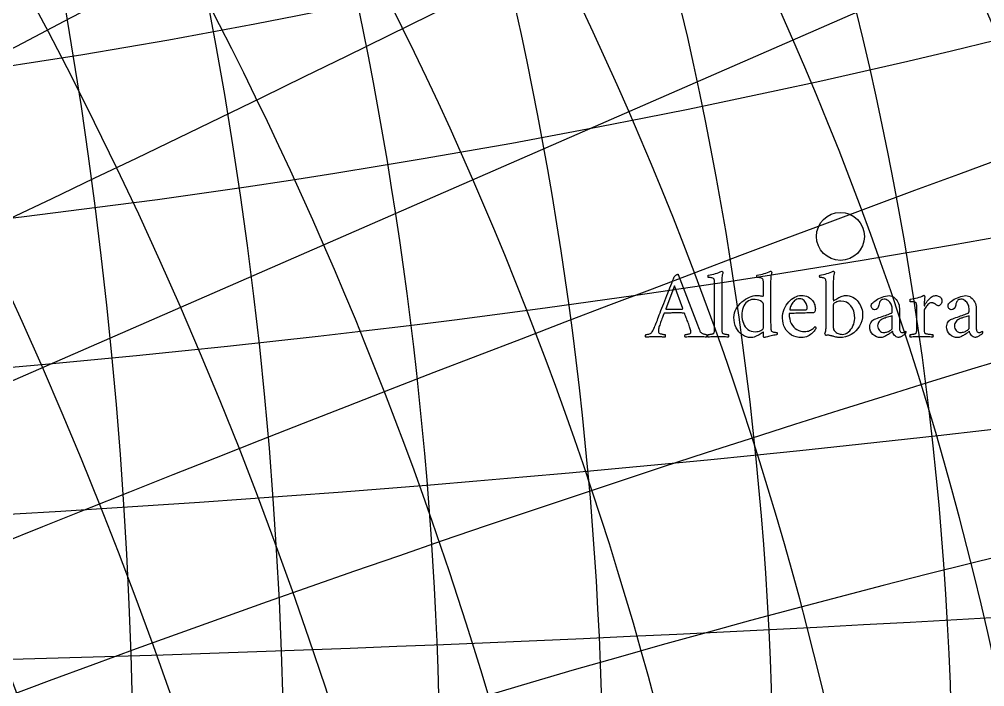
# Model space of a CAD drawing. Header units: millimetres. Extents: x -105 to 105, y -105 to 135.
# Drawn here: x 30.97 to 61.56, y 3.72 to 24.86 of the extents above; entities that cross this region are included whole.
import ezdxf

# ---------------------------------------------------------------- set-up
doc = ezdxf.new("R2010")
doc.units = ezdxf.units.MM
for name, color, linetype in [('ENGRAVE', 7, 'Continuous'), ('ENGRAVE_FINE', 8, 'Continuous'), ('TEXT', 5, 'Continuous')]:
    doc.layers.add(name, color=color, linetype=linetype)

msp = doc.modelspace()

# ---------------------------------------------------------------- linework, layer by layer
at = {"layer": 'ENGRAVE'}
msp.add_lwpolyline([(-87.0884, -38.0178), (87.0884, 38.0178)], dxfattribs=at)
for centre, radius in [((0, 0), 102.9), ((0, 0), 102.9), ((0, 0), 100.1438), ((0, 0), 95.025), ((0, 0), 95.025), ((0, 0), 95.025), ((56.9858, 17.9837), 0.7602)]:
    msp.add_circle(centre, radius, dxfattribs=at)
for centre, radius, start, end in [((-113.2464, 0), 147.8327, 320, 40), ((-79.7354, 0), 124.0463, 310, 50), ((-54.8627, 0), 109.7254, 300, 60), ((-34.5863, 0), 101.1235, 290, 70), ((-16.7555, 0), 96.4909, 280, 80), ((0, 277.8345), 261.079, 250, 290), ((0, 547.2272), 538.9136, 260, 280)]:
    msp.add_arc(centre, radius, start, end, dxfattribs=at)
at = {"layer": 'ENGRAVE_FINE'}
msp.add_lwpolyline([(-87.0884, -38.0178), (87.0884, 38.0178)], dxfattribs=at)
for centre, radius, start, end in [((-95.025, 0), 134.3856, 315, 45), ((-66.5372, 0), 116.0041, 305, 55), ((-44.3109, 0), 104.8485, 295, 65), ((-25.4619, 0), 98.3771, 285, 75), ((-8.3136, 0), 95.388, 275, 85), ((-7.6193, -3.3261), 95.388, 298.583333, 108.583334), ((-15.356, -6.7036), 96.4909, 303.583333, 103.583333), ((-23.3353, -10.1868), 98.3771, 308.583333, 98.583333), ((-31.6976, -13.8374), 101.1235, 313.583333, 93.583333), ((7.6193, 3.3261), 95.388, 118.583333, 288.583334), ((15.356, 6.7036), 96.4909, 123.583333, 283.583333), ((23.3353, 10.1868), 98.3771, 128.583333, 278.583333), ((31.6976, 13.8374), 101.1235, 133.583333, 273.583333), ((40.61, 17.728), 104.8485, 138.583333, 268.583333), ((50.2805, 21.9496), 109.7254, 143.583333, 263.583333), ((60.98, 26.6204), 116.0041, 148.583333, 258.583333), ((73.0759, 31.9008), 124.0463, 153.583333, 253.583333), ((87.0884, 38.0178), 134.3856, 158.583333, 248.583333), ((103.788, 45.3079), 147.8327, 163.583333, 243.583333), ((124.3752, 54.2951), 165.671, 168.583333, 238.583333), ((150.8416, 65.8488), 190.05, 173.583333, 233.583333), ((186.7617, 81.5295), 224.8483, 178.583333, 228.583333), ((239.2735, 104.4531), 277.8345, 183.583333, 223.583333), ((325.0184, 141.8845), 367.1484, 188.583333, 218.583333), ((493.903, 215.6099), 547.2272, 193.583333, 213.583333), ((995.4253, 434.5458), 1090.2896, 198.5833333, 208.5833333), ((-995.4253, -434.5458), 1090.2896, 18.5833333, 28.5833333), ((-493.903, -215.6099), 547.2272, 13.583333, 33.583333), ((-325.0184, -141.8845), 367.1484, 8.583333, 38.583333), ((-239.2735, -104.4531), 277.8345, 3.583333, 43.583333), ((-186.7617, -81.5295), 224.8483, 358.583333, 48.583333), ((-150.8416, -65.8488), 190.05, 353.583333, 53.583333), ((-124.3752, -54.2951), 165.671, 348.583333, 58.583333), ((-103.788, -45.3079), 147.8327, 343.583333, 63.583333), ((-87.0884, -38.0178), 134.3856, 338.583333, 68.583333), ((-73.0759, -31.9008), 124.0463, 333.583333, 73.583333), ((-60.98, -26.6204), 116.0041, 328.583333, 78.583333), ((-50.2805, -21.9496), 109.7254, 323.583333, 83.583333), ((-40.61, -17.728), 104.8485, 318.583333, 88.583333), ((-59.1453, 135.4855), 113.2464, 253.583333, 333.583333), ((-66.2821, 151.834), 135.7098, 258.583333, 328.583333), ((-76.0357, 174.1769), 164.5881, 263.583333, 323.583333), ((-89.9579, 206.0688), 203.7818, 268.583333, 318.583333), ((-111.1567, 254.6295), 261.079, 273.583333, 313.583333), ((-146.8896, 336.4839), 354.6381, 278.583333, 308.583333), ((-218.936, 501.5223), 538.9136, 283.583333, 303.583333), ((-436.2057, 999.2277), 1086.1407, 288.5833333, 298.5833333), ((0, 224.8483), 203.7818, 245, 295), ((436.2057, -999.2277), 1086.1407, 108.5833333, 118.5833333), ((0, 367.1484), 354.6381, 255, 285), ((218.936, -501.5223), 538.9136, 103.583333, 123.583333), ((146.8896, -336.4839), 354.6381, 98.583333, 128.583333), ((0, 1090.2896), 1086.1407, 265, 275), ((111.1567, -254.6295), 261.079, 93.583333, 133.583333)]:
    msp.add_arc(centre, radius, start, end, dxfattribs=at)
at = {"layer": 'TEXT'}
for points in [[(52.9963, 16.4709), (52.9962, 16.4886), (52.9959, 16.5081), (52.9954, 16.5293), (52.9947, 16.5521), (52.9933, 16.5747), (52.9905, 16.5947), (52.9864, 16.6122), (52.981, 16.6272), (52.9722, 16.6426), (52.9583, 16.6548), (52.9393, 16.664), (52.915, 16.6702), (52.8877, 16.6742), (52.8595, 16.6771), (52.8303, 16.6788), (52.8001, 16.6794), (52.7987, 16.6818), (52.7974, 16.6889), (52.7964, 16.7009), (52.7955, 16.7177), (52.7954, 16.7346), (52.7966, 16.7472), (52.7992, 16.7553), (52.8032, 16.7591), (52.8595, 16.7664), (52.915, 16.7763), (52.9698, 16.7887), (53.0239, 16.8035), (53.0767, 16.8203), (53.1281, 16.8384), (53.1779, 16.8578), (53.2262, 16.8786), (53.2322, 16.8776), (53.2381, 16.8744), (53.2437, 16.8691), (53.2492, 16.8617), (53.2539, 16.8534), (53.2572, 16.8453), (53.2592, 16.8373), (53.2599, 16.8296), (53.2588, 16.8253), (53.2557, 16.8127), (53.2504, 16.7916), (53.243, 16.7621), (53.2357, 16.7248), (53.2304, 16.6801), (53.2272, 16.6282), (53.2262, 16.569), (53.2262, 15.1467), (53.2263, 15.1136), (53.2266, 15.0816), (53.227, 15.0507), (53.2277, 15.021), (53.2291, 14.9932), (53.2319, 14.9681), (53.236, 14.9457), (53.2415, 14.926), (53.2466, 14.9185), (53.2557, 14.9114), (53.2688, 14.9047), (53.286, 14.8984), (53.3055, 14.8928), (53.3258, 14.8881), (53.3469, 14.8843), (53.3687, 14.8815), (53.3893, 14.8795), (53.4066, 14.8781), (53.4207, 14.8772), (53.4316, 14.877), (53.4357, 14.8697), (53.4388, 14.8601), (53.441, 14.8482), (53.4423, 14.834), (53.4422, 14.8199), (53.4404, 14.808), (53.4368, 14.7984), (53.4316, 14.7911), (53.3869, 14.7941), (53.345, 14.7969), (53.3057, 14.7995), (53.2691, 14.8019), (53.2327, 14.8039), (53.194, 14.8053), (53.153, 14.8062), (53.1097, 14.8064), (53.0678, 14.8062), (53.0281, 14.8053), (52.9904, 14.8039), (52.9549, 14.8019), (52.919, 14.7995), (52.8802, 14.7969), (52.8385, 14.7941), (52.794, 14.7911), (52.7887, 14.7984), (52.7852, 14.808), (52.7833, 14.8199), (52.7832, 14.834), (52.7845, 14.8482), (52.7867, 14.8601), (52.7898, 14.8697), (52.794, 14.877), (52.8047, 14.8772), (52.8185, 14.8781), (52.8353, 14.8795), (52.8553, 14.8815), (52.8765, 14.8843), (52.8974, 14.8881), (52.9179, 14.8928), (52.938, 14.8984), (52.9557, 14.9047), (52.9687, 14.9114), (52.9771, 14.9185), (52.981, 14.926), (52.9864, 14.9457), (52.9905, 14.9681), (52.9933, 14.9932), (52.9947, 15.021), (52.9954, 15.0507), (52.9959, 15.0816), (52.9962, 15.1136), (52.9963, 15.1467)], [(54.3236, 16.1123), (54.3492, 16.1116), (54.3772, 16.1096), (54.4075, 16.1062), (54.44, 16.1015), (54.4709, 16.0963), (54.496, 16.0912), (54.5153, 16.0863), (54.5289, 16.0816), (54.5356, 16.0855), (54.5404, 16.0969), (54.5433, 16.1161), (54.5443, 16.1429), (54.5443, 16.4709), (54.5442, 16.4886), (54.5439, 16.5081), (54.5434, 16.5293), (54.5427, 16.5521), (54.5413, 16.5747), (54.5385, 16.5947), (54.5344, 16.6122), (54.5289, 16.6272), (54.5201, 16.6426), (54.5059, 16.6548), (54.4864, 16.664), (54.4615, 16.6702), (54.4335, 16.6742), (54.4048, 16.6771), (54.3753, 16.6788), (54.345, 16.6794), (54.3436, 16.6818), (54.3423, 16.6889), (54.3413, 16.7009), (54.3404, 16.7177), (54.3403, 16.7346), (54.3416, 16.7472), (54.3442, 16.7553), (54.3481, 16.7591), (54.4045, 16.7664), (54.4604, 16.7763), (54.5156, 16.7887), (54.5703, 16.8035), (54.6239, 16.8203), (54.6757, 16.8384), (54.7258, 16.8578), (54.7742, 16.8786), (54.7802, 16.8776), (54.786, 16.8744), (54.7917, 16.8691), (54.7972, 16.8617), (54.8018, 16.8534), (54.8052, 16.8453), (54.8072, 16.8373), (54.8079, 16.8296), (54.8068, 16.8253), (54.8037, 16.8127), (54.7984, 16.7916), (54.791, 16.7621), (54.7836, 16.7248), (54.7784, 16.6801), (54.7752, 16.6282), (54.7742, 16.569), (54.7742, 15.2877), (54.7745, 15.2447), (54.7753, 15.2015), (54.7768, 15.1581), (54.7788, 15.1145), (54.7815, 15.0742), (54.7853, 15.0406), (54.79, 15.0136), (54.7956, 14.9934), (54.8059, 14.9782), (54.8213, 14.9662), (54.8419, 14.9575), (54.8677, 14.9521), (54.8944, 14.9485), (54.9179, 14.9455), (54.9381, 14.9431), (54.955, 14.9413), (54.9606, 14.9413), (54.965, 14.9413), (54.9682, 14.9413), (54.9703, 14.9413), (54.9731, 14.9391), (54.9753, 14.9356), (54.977, 14.9307), (54.978, 14.9245), (54.9787, 14.918), (54.9792, 14.9126), (54.9794, 14.9081), (54.9795, 14.9045), (54.9793, 14.902), (54.9784, 14.8973), (54.977, 14.8905), (54.9749, 14.8815), (54.9722, 14.8728), (54.9684, 14.8666), (54.9637, 14.8629), (54.9581, 14.8616), (54.9189, 14.8589), (54.878, 14.854), (54.8354, 14.8467), (54.791, 14.8371), (54.7474, 14.8265), (54.7071, 14.816), (54.67, 14.8058), (54.6362, 14.7957), (54.6079, 14.787), (54.5872, 14.7808), (54.5742, 14.777), (54.5688, 14.7758), (54.563, 14.7771), (54.5581, 14.7812), (54.5538, 14.7879), (54.5504, 14.7973), (54.5477, 14.8076), (54.5458, 14.8172), (54.5446, 14.826), (54.5443, 14.834), (54.5443, 14.9383), (54.5437, 14.9498), (54.542, 14.9566), (54.5391, 14.9589), (54.5351, 14.9566), (54.5214, 14.9432), (54.5017, 14.9275), (54.4762, 14.9095), (54.4446, 14.8892), (54.4093, 14.8682), (54.3722, 14.8482), (54.3334, 14.8292), (54.2929, 14.811), (54.2521, 14.7956), (54.2124, 14.7846), (54.1739, 14.778), (54.1366, 14.7758), (54.07, 14.7811), (54.0052, 14.7969), (53.942, 14.8232), (53.8806, 14.8601), (53.823, 14.9061), (53.771, 14.9597), (53.7249, 15.021), (53.6844, 15.09), (53.6516, 15.165), (53.6281, 15.2444), (53.614, 15.3282), (53.6093, 15.4164), (53.6138, 15.4888), (53.6274, 15.5586), (53.6499, 15.6259), (53.6814, 15.6908), (53.7199, 15.7523), (53.7634, 15.8096), (53.8118, 15.8626), (53.8653, 15.9115), (53.9219, 15.9558), (53.9799, 15.995), (54.0392, 16.0293), (54.0998, 16.0586), (54.1598, 16.0821), (54.217, 16.0989), (54.2716, 16.1089), (54.3236, 16.1123)], [(56.9475, 14.7789), (56.9284, 14.7799), (56.9049, 14.7831), (56.8771, 14.7883), (56.8448, 14.7957), (56.8116, 14.8039), (56.7808, 14.8114), (56.7525, 14.8184), (56.7268, 14.8248), (56.7218, 14.8264), (56.716, 14.8279), (56.7095, 14.8294), (56.7023, 14.831), (56.6821, 14.8368), (56.6616, 14.8421), (56.6408, 14.8468), (56.6195, 14.8509), (56.598, 14.8533), (56.5766, 14.8528), (56.5551, 14.8495), (56.5337, 14.8432), (56.5274, 14.8449), (56.521, 14.8497), (56.5144, 14.8579), (56.5076, 14.8693), (56.5016, 14.8815), (56.4973, 14.8919), (56.4947, 14.9006), (56.4938, 14.9076), (56.5037, 14.9317), (56.5118, 14.9582), (56.5182, 14.9869), (56.5229, 15.018), (56.5263, 15.049), (56.5287, 15.0777), (56.5301, 15.1042), (56.5306, 15.1283), (56.5306, 16.4709), (56.5305, 16.4874), (56.5302, 16.5062), (56.5297, 16.5272), (56.5291, 16.5506), (56.5276, 16.5738), (56.5248, 16.5943), (56.5207, 16.6121), (56.5153, 16.6272), (56.5065, 16.6426), (56.4923, 16.6548), (56.4727, 16.664), (56.4478, 16.6702), (56.4199, 16.6742), (56.3911, 16.6771), (56.3616, 16.6788), (56.3313, 16.6794), (56.3299, 16.6818), (56.3287, 16.6889), (56.3276, 16.7009), (56.3268, 16.7177), (56.3267, 16.7346), (56.3279, 16.7472), (56.3305, 16.7553), (56.3344, 16.7591), (56.3908, 16.7664), (56.4467, 16.7763), (56.502, 16.7887), (56.5567, 16.8035), (56.6102, 16.8203), (56.662, 16.8384), (56.7121, 16.8578), (56.7605, 16.8786), (56.7665, 16.8776), (56.7724, 16.8744), (56.778, 16.8691), (56.7835, 16.8617), (56.7882, 16.8534), (56.7915, 16.8453), (56.7935, 16.8373), (56.7942, 16.8296), (56.7932, 16.8253), (56.79, 16.8127), (56.7847, 16.7916), (56.7774, 16.7621), (56.77, 16.7248), (56.7647, 16.6801), (56.7615, 16.6282), (56.7605, 16.569), (56.7605, 15.9805), (56.7607, 15.9741), (56.7613, 15.9674), (56.7622, 15.9604), (56.7636, 15.9529), (56.7657, 15.9469), (56.7689, 15.9444), (56.7733, 15.9454), (56.7789, 15.9498), (56.7936, 15.9603), (56.8134, 15.9732), (56.8381, 15.9886), (56.8678, 16.0065), (56.9007, 16.0254), (56.9352, 16.0437), (56.9712, 16.0614), (57.0088, 16.0786), (57.0458, 16.0933), (57.0801, 16.1038), (57.1117, 16.1102), (57.1406, 16.1123), (57.206, 16.1087), (57.2674, 16.0981), (57.3248, 16.0804), (57.3782, 16.0556), (57.4274, 16.0251), (57.4724, 15.9904), (57.5132, 15.9515), (57.5498, 15.9084), (57.5822, 15.8621), (57.6104, 15.8134), (57.6343, 15.7624), (57.654, 15.7092), (57.6695, 15.6553), (57.6805, 15.6023), (57.6871, 15.5503), (57.6893, 15.4992), (57.6833, 15.4031), (57.6651, 15.3111), (57.635, 15.223), (57.5927, 15.139), (57.54, 15.0612), (57.4785, 14.9915), (57.4082, 14.9301), (57.3291, 14.877), (57.2426, 14.834), (57.1502, 14.8034), (57.0518, 14.785), (56.9475, 14.7789)], [(51.1387, 15.2172), (51.1405, 15.2219), (51.146, 15.236), (51.1551, 15.2594), (51.1678, 15.2923), (51.1836, 15.3332), (51.2019, 15.3808), (51.2227, 15.4351), (51.246, 15.4961), (51.2714, 15.5623), (51.2985, 15.6322), (51.3273, 15.7056), (51.3579, 15.7828), (51.3894, 15.8623), (51.4211, 15.9429), (51.453, 16.0247), (51.4851, 16.1077), (51.517, 16.1903), (51.5483, 16.2713), (51.579, 16.3505), (51.6092, 16.428), (51.6382, 16.5023), (51.6655, 16.5721), (51.6911, 16.6372), (51.715, 16.6978), (51.7229, 16.7104), (51.7345, 16.7238), (51.7497, 16.738), (51.7686, 16.7529), (51.7881, 16.7663), (51.805, 16.7759), (51.8195, 16.7817), (51.8315, 16.7836), (51.8342, 16.7835), (51.8364, 16.7832), (51.8381, 16.7827), (51.8391, 16.782), (51.8402, 16.7812), (51.8418, 16.7801), (51.844, 16.7789), (51.8468, 16.7775), (52.4568, 15.1774), (52.4869, 15.0984), (52.5097, 15.0394), (52.5252, 15.0003), (52.5334, 14.9812), (52.5429, 14.9649), (52.556, 14.9498), (52.5728, 14.9358), (52.5932, 14.9229), (52.6154, 14.9115), (52.6376, 14.9019), (52.6599, 14.8939), (52.6821, 14.8877), (52.7023, 14.883), (52.7185, 14.8796), (52.7306, 14.8776), (52.7388, 14.877), (52.744, 14.8682), (52.7472, 14.8574), (52.7486, 14.8445), (52.748, 14.8294), (52.7465, 14.815), (52.7449, 14.8038), (52.7434, 14.7958), (52.7419, 14.7911), (52.6986, 14.7941), (52.6576, 14.7969), (52.6189, 14.7995), (52.5825, 14.8019), (52.5455, 14.8039), (52.5051, 14.8053), (52.4612, 14.8062), (52.4139, 14.8064), (52.364, 14.8062), (52.3185, 14.8053), (52.2774, 14.8039), (52.2407, 14.8019), (52.204, 14.7995), (52.1629, 14.7969), (52.1174, 14.7941), (52.0675, 14.7911), (52.0622, 14.7984), (52.0587, 14.808), (52.0569, 14.8199), (52.0568, 14.834), (52.0582, 14.8482), (52.061, 14.8601), (52.0651, 14.8697), (52.0706, 14.877), (52.0863, 14.8776), (52.1058, 14.8796), (52.1292, 14.883), (52.1564, 14.8877), (52.1832, 14.8935), (52.2054, 14.9003), (52.2231, 14.9081), (52.2361, 14.9168), (52.2414, 14.9241), (52.2453, 14.9337), (52.2476, 14.9455), (52.2483, 14.9597), (52.2471, 14.9759), (52.2434, 14.9969), (52.2371, 15.0226), (52.2284, 15.0532), (52.2178, 15.0872), (52.2058, 15.1233), (52.1925, 15.1615), (52.1778, 15.2019), (52.1625, 15.243), (52.1472, 15.2835), (52.1319, 15.3234), (52.1165, 15.3628), (52.1019, 15.4002), (52.0886, 15.4341), (52.0766, 15.4645), (52.066, 15.4915), (52.0572, 15.5137), (52.051, 15.5295), (52.0473, 15.539), (52.046, 15.5421), (52.0456, 15.5425), (52.0445, 15.5437), (52.0426, 15.5456), (52.0399, 15.5483), (52.0368, 15.5509), (52.0338, 15.5529), (52.0307, 15.554), (52.0276, 15.5544), (52.0033, 15.5557), (51.9763, 15.5567), (51.9466, 15.5573), (51.9142, 15.5575), (51.8811, 15.5575), (51.8491, 15.5575), (51.8182, 15.5575), (51.7885, 15.5575), (51.7809, 15.5575), (51.7732, 15.5575), (51.7656, 15.5575), (51.7579, 15.5575), (51.7504, 15.5575), (51.7433, 15.5575), (51.7366, 15.5575), (51.7303, 15.5575), (51.686, 15.5574), (51.6452, 15.5571), (51.6079, 15.5566), (51.574, 15.5559), (51.5395, 15.5549), (51.5004, 15.5532), (51.4567, 15.551), (51.4084, 15.5483), (51.4067, 15.548), (51.4046, 15.5471), (51.4021, 15.5457), (51.3992, 15.5437), (51.3966, 15.5416), (51.3946, 15.5402), (51.3935, 15.5393), (51.3931, 15.5391), (51.3917, 15.5352), (51.3874, 15.5237), (51.3802, 15.5046), (51.3701, 15.4778), (51.3581, 15.4457), (51.3448, 15.4107), (51.3305, 15.3729), (51.3149, 15.3322), (51.2993, 15.2907), (51.2847, 15.2505), (51.271, 15.2117), (51.2582, 15.1743), (51.2457, 15.1375), (51.2356, 15.1038), (51.2281, 15.0731), (51.223, 15.0455), (51.2196, 15.0208), (51.2172, 14.9988), (51.2158, 14.9794), (51.2153, 14.9628), (51.2183, 14.9468), (51.2272, 14.9325), (51.2421, 14.92), (51.2628, 14.9091), (51.2868, 14.9), (51.3111, 14.8927), (51.3358, 14.887), (51.3609, 14.8831), (51.3838, 14.8804), (51.4019, 14.8785), (51.4152, 14.8773), (51.4238, 14.877), (51.4266, 14.8723), (51.4291, 14.8643), (51.4312, 14.8531), (51.433, 14.8386), (51.4339, 14.8236), (51.4337, 14.8107), (51.4324, 14.7998), (51.4299, 14.7911), (51.4018, 14.7927), (51.3759, 14.7942), (51.352, 14.7957), (51.3303, 14.7973), (51.3096, 14.7988), (51.2889, 14.8003), (51.2682, 14.8019), (51.2475, 14.8034), (51.2252, 14.8047), (51.1996, 14.8057), (51.1708, 14.8063), (51.1387, 14.8064), (51.1063, 14.8063), (51.0766, 14.8057), (51.0496, 14.8047), (51.0253, 14.8034), (51.0023, 14.8019), (50.9793, 14.8003), (50.9563, 14.7988), (50.9333, 14.7973), (50.9088, 14.7957), (50.8812, 14.7942), (50.8506, 14.7927), (50.8168, 14.7911), (50.8142, 14.7958), (50.8122, 14.8038), (50.8111, 14.815), (50.8107, 14.8294), (50.8111, 14.8445), (50.8122, 14.8574), (50.8142, 14.8682), (50.8168, 14.877), (50.833, 14.8778), (50.854, 14.8804), (50.8798, 14.8847), (50.9103, 14.8907), (50.9405, 14.8987), (50.9651, 14.9088), (50.9842, 14.9209), (50.9977, 14.9352), (51.0198, 14.9652), (51.0402, 14.9969), (51.0589, 15.0303), (51.0759, 15.0655), (51.0919, 15.102), (51.1077, 15.1394), (51.1233, 15.1778), (51.1387, 15.2172)], [(51.7242, 16.4219), (51.4514, 15.6923), (51.4515, 15.6919), (51.4517, 15.6908), (51.4522, 15.6889), (51.4529, 15.6862), (51.4538, 15.6835), (51.4548, 15.6816), (51.456, 15.6804), (51.4575, 15.6801), (51.488, 15.6786), (51.5215, 15.6774), (51.5578, 15.6763), (51.597, 15.6755), (51.6356, 15.6748), (51.6701, 15.6743), (51.7007, 15.674), (51.7272, 15.6739), (51.7616, 15.6741), (51.7943, 15.6747), (51.8252, 15.6757), (51.8544, 15.677), (51.8835, 15.6785), (51.9138, 15.6801), (51.9455, 15.6816), (51.9786, 15.6831), (51.9814, 15.6836), (51.9836, 15.685), (51.9852, 15.6874), (51.9863, 15.6908), (51.9869, 15.6941), (51.9874, 15.6965), (51.9877, 15.698), (51.9878, 15.6985)], [(54.2255, 15.9866), (54.1708, 15.9821), (54.1201, 15.9686), (54.0735, 15.9461), (54.0308, 15.9146), (53.9925, 15.876), (53.9588, 15.8322), (53.9297, 15.7832), (53.9051, 15.7291), (53.8857, 15.6716), (53.8718, 15.6126), (53.8635, 15.5521), (53.8607, 15.49), (53.8638, 15.4209), (53.873, 15.3544), (53.8883, 15.2906), (53.9097, 15.2295), (53.9371, 15.1726), (53.9703, 15.1214), (54.0092, 15.076), (54.0538, 15.0363), (54.1038, 15.0042), (54.1588, 14.9812), (54.2188, 14.9674), (54.2837, 14.9628), (54.333, 14.9654), (54.3795, 14.9731), (54.4234, 14.9861), (54.4646, 15.0042), (54.4994, 15.0246), (54.5243, 15.0444), (54.5393, 15.0636), (54.5443, 15.0823), (54.5443, 15.8395), (54.5382, 15.8652), (54.5201, 15.8904), (54.49, 15.915), (54.4477, 15.9391), (54.3976, 15.9599), (54.3439, 15.9747), (54.2865, 15.9836), (54.2255, 15.9866)], [(55.3627, 15.5421), (55.3656, 15.4509), (55.3773, 15.3674), (55.3978, 15.2915), (55.4271, 15.2233), (55.4637, 15.1631), (55.506, 15.1111), (55.5541, 15.0673), (55.6079, 15.0317), (55.6658, 15.0043), (55.7259, 14.9846), (55.7884, 14.9728), (55.8532, 14.9689), (55.8936, 14.9707), (55.9321, 14.9762), (55.9687, 14.9853), (56.0034, 14.998), (56.0357, 15.0132), (56.0654, 15.0295), (56.0924, 15.0469), (56.1168, 15.0655), (56.138, 15.0836), (56.1559, 15.0996), (56.1702, 15.1135), (56.1811, 15.1252), (56.1832, 15.1246), (56.1861, 15.1226), (56.1901, 15.1192), (56.1949, 15.1145), (56.1996, 15.1087), (56.203, 15.1019), (56.205, 15.0941), (56.2057, 15.0854), (56.2045, 15.0727), (56.2011, 15.0593), (56.1953, 15.0452), (56.1873, 15.0302), (56.1716, 15.0077), (56.152, 14.9831), (56.1287, 14.9564), (56.1014, 14.9275), (56.0704, 14.8985), (56.0355, 14.8712), (55.9968, 14.8456), (55.9543, 14.8218), (55.9081, 14.8017), (55.8585, 14.7873), (55.8055, 14.7787), (55.7489, 14.7758), (55.6641, 14.781), (55.5842, 14.7965), (55.5093, 14.8223), (55.4393, 14.8586), (55.3755, 14.9036), (55.319, 14.9559), (55.2698, 15.0155), (55.2278, 15.0823), (55.1943, 15.1549), (55.1704, 15.2318), (55.156, 15.3128), (55.1512, 15.3981), (55.1546, 15.4719), (55.1646, 15.5433), (55.1814, 15.6121), (55.2048, 15.6785), (55.2338, 15.7416), (55.2669, 15.8004), (55.3043, 15.855), (55.3458, 15.9054), (55.3906, 15.9511), (55.4374, 15.9916), (55.4864, 16.0269), (55.5374, 16.0571), (55.5892, 16.0812), (55.6401, 16.0985), (55.6903, 16.1088), (55.7397, 16.1123), (55.8042, 16.1094), (55.8627, 16.1008), (55.9153, 16.0864), (55.962, 16.0663), (56.0034, 16.042), (56.0401, 16.015), (56.0723, 15.9853), (56.0999, 15.9529), (56.1233, 15.9192), (56.1428, 15.8854), (56.1585, 15.8517), (56.1704, 15.818), (56.1791, 15.7856), (56.1854, 15.7559), (56.1891, 15.7289), (56.1903, 15.7046), (56.1894, 15.6741), (56.1865, 15.6471), (56.1817, 15.6235), (56.175, 15.6034), (56.1656, 15.5871), (56.1528, 15.5751), (56.1365, 15.5672), (56.1168, 15.5636), (56.0996, 15.5621), (56.0758, 15.5609), (56.0452, 15.5598), (56.008, 15.559), (55.9659, 15.5581), (55.921, 15.5571), (55.8732, 15.5558), (55.8225, 15.5544), (55.7706, 15.5529), (55.7191, 15.5513), (55.6679, 15.5498), (55.6171, 15.5483), (55.5685, 15.5468), (55.5236, 15.5456), (55.4826, 15.5445), (55.4455, 15.5437), (55.4139, 15.543), (55.3895, 15.5425), (55.3725, 15.5422), (55.3627, 15.5421)], [(55.378, 15.6525), (55.8654, 15.6525), (55.8787, 15.6534), (55.8911, 15.6563), (55.9025, 15.6611), (55.9129, 15.6678), (55.9218, 15.677), (55.9286, 15.6893), (55.9333, 15.7046), (55.9359, 15.723), (55.9357, 15.7433), (55.9321, 15.7674), (55.925, 15.7954), (55.9145, 15.8272), (55.9004, 15.8602), (55.8827, 15.8916), (55.8613, 15.9215), (55.8363, 15.9498), (55.8071, 15.974), (55.7731, 15.9912), (55.7343, 16.0015), (55.6907, 16.005), (55.6453, 16.0016), (55.6041, 15.9916), (55.5671, 15.9748), (55.5344, 15.9513), (55.5053, 15.9236), (55.4796, 15.8939), (55.4571, 15.8623), (55.4378, 15.8287), (55.4215, 15.7952), (55.4079, 15.7636), (55.397, 15.7339), (55.3888, 15.7061), (55.3829, 15.6827), (55.3792, 15.6659), (55.3776, 15.6558), (55.378, 15.6525)], [(56.9965, 15.9345), (56.9666, 15.9327), (56.9352, 15.9272), (56.9023, 15.9181), (56.8678, 15.9054), (56.8356, 15.8913), (56.8095, 15.8782), (56.7896, 15.866), (56.7758, 15.8548), (56.7691, 15.8469), (56.7643, 15.8387), (56.7615, 15.8301), (56.7605, 15.8211), (56.7605, 15.0946), (56.7632, 15.0634), (56.7712, 15.034), (56.7846, 15.0067), (56.8034, 14.9812), (56.8262, 14.9581), (56.8517, 14.9379), (56.8799, 14.9205), (56.9107, 14.9061), (56.9429, 14.8947), (56.9751, 14.8865), (57.0073, 14.8816), (57.0394, 14.88), (57.092, 14.8847), (57.1425, 14.8988), (57.1909, 14.9223), (57.2372, 14.9551), (57.2802, 14.9952), (57.3188, 15.0402), (57.353, 15.0902), (57.3828, 15.1452), (57.4069, 15.2029), (57.4241, 15.2613), (57.4345, 15.3202), (57.4379, 15.3797), (57.4304, 15.5029), (57.4077, 15.6119), (57.3698, 15.7067), (57.3169, 15.7874), (57.2514, 15.8517), (57.1762, 15.8977), (57.0913, 15.9253), (56.9965, 15.9345)], [(58.5261, 16.1061), (58.5684, 16.1027), (58.6093, 16.0924), (58.6488, 16.0751), (58.687, 16.051), (58.7228, 16.0211), (58.7549, 15.9866), (58.7833, 15.9475), (58.8081, 15.9038), (58.8282, 15.8563), (58.8426, 15.8057), (58.8512, 15.7521), (58.8541, 15.6954), (58.8541, 15.0793), (58.8555, 15.0512), (58.8595, 15.0252), (58.8662, 15.0014), (58.8756, 14.9796), (58.888, 14.9615), (58.9039, 14.9486), (58.9233, 14.9408), (58.9461, 14.9383), (58.9664, 14.9394), (58.9844, 14.9429), (59.0001, 14.9486), (59.0135, 14.9566), (59.0246, 14.9649), (59.0334, 14.9712), (59.0399, 14.9756), (59.0442, 14.9781), (59.047, 14.9775), (59.0495, 14.9758), (59.0516, 14.9729), (59.0534, 14.9689), (59.0547, 14.9645), (59.0557, 14.9605), (59.0562, 14.9568), (59.0564, 14.9536), (59.0555, 14.9373), (59.0526, 14.9222), (59.0478, 14.9082), (59.0411, 14.8953), (59.0305, 14.8869), (59.017, 14.877), (59.0006, 14.8655), (58.9813, 14.8524), (58.9604, 14.839), (58.9392, 14.8264), (58.9175, 14.8145), (58.8955, 14.8034), (58.8739, 14.794), (58.8537, 14.7873), (58.8349, 14.7833), (58.8173, 14.7819), (58.786, 14.7859), (58.7564, 14.798), (58.7285, 14.8181), (58.7024, 14.8463), (58.6793, 14.8787), (58.6606, 14.9114), (58.6463, 14.9446), (58.6365, 14.9781), (58.6283, 14.9706), (58.6162, 14.9605), (58.6, 14.9476), (58.5798, 14.9321), (58.5567, 14.9152), (58.5319, 14.898), (58.5053, 14.8807), (58.4771, 14.8632), (58.4481, 14.8461), (58.4192, 14.8302), (58.3906, 14.8155), (58.3621, 14.8019), (58.3348, 14.7905), (58.3096, 14.7823), (58.2865, 14.7774), (58.2656, 14.7758), (58.1949, 14.782), (58.1299, 14.8007), (58.0707, 14.8318), (58.0173, 14.8754), (57.973, 14.928), (57.9414, 14.9862), (57.9224, 15.0499), (57.9161, 15.1191), (57.9193, 15.1635), (57.9288, 15.2046), (57.9446, 15.2424), (57.9667, 15.277), (57.9919, 15.307), (58.0169, 15.331), (58.0417, 15.3491), (58.0663, 15.3613), (58.1105, 15.3769), (58.1571, 15.3931), (58.2063, 15.4098), (58.2579, 15.4272), (58.3099, 15.4447), (58.3602, 15.462), (58.4088, 15.4792), (58.4556, 15.4961), (58.4985, 15.512), (58.5353, 15.526), (58.566, 15.5381), (58.5905, 15.5483), (58.6016, 15.5531), (58.6104, 15.5586), (58.6169, 15.5646), (58.6211, 15.5712), (58.6238, 15.5798), (58.6257, 15.5916), (58.6269, 15.6066), (58.6273, 15.6249), (58.6273, 15.7046), (58.6252, 15.7382), (58.6188, 15.7716), (58.6083, 15.8049), (58.5936, 15.8379), (58.5752, 15.8695), (58.5537, 15.8985), (58.5292, 15.9247), (58.5016, 15.9483), (58.4715, 15.9677), (58.4395, 15.9816), (58.4056, 15.9899), (58.3698, 15.9927), (58.334, 15.9897), (58.3031, 15.9805), (58.2773, 15.9651), (58.2564, 15.9437), (58.2393, 15.9167), (58.225, 15.8847), (58.2133, 15.8477), (58.2043, 15.8057), (58.1851, 15.7427), (58.1552, 15.6977), (58.1146, 15.6707), (58.0633, 15.6617), (58.0402, 15.6642), (58.02, 15.6716), (58.0026, 15.6841), (57.9882, 15.7015), (57.9768, 15.7218), (57.9686, 15.7429), (57.9637, 15.7647), (57.9621, 15.7874), (57.9625, 15.793), (57.9636, 15.8008), (57.9655, 15.8106), (57.9682, 15.8226), (57.9715, 15.8348), (57.9751, 15.8452), (57.9792, 15.8539), (57.9836, 15.8609), (58.009, 15.8833), (58.0395, 15.9077), (58.0749, 15.9339), (58.1154, 15.9621), (58.1597, 15.9902), (58.2069, 16.0165), (58.257, 16.0408), (58.31, 16.0632), (58.3643, 16.082), (58.4185, 16.0954), (58.4724, 16.1035), (58.5261, 16.1061)], [(60.0005, 16.1092), (60.0293, 16.1076), (60.0572, 16.1027), (60.0845, 16.0946), (60.1109, 16.0832), (60.135, 16.0695), (60.1553, 16.0544), (60.1718, 16.038), (60.1845, 16.0203), (60.1873, 16.0136), (60.1898, 16.0058), (60.1919, 15.9968), (60.1937, 15.9866), (60.195, 15.9757), (60.196, 15.9644), (60.1965, 15.9527), (60.1967, 15.9406), (60.1943, 15.9021), (60.1871, 15.8693), (60.1752, 15.8423), (60.1584, 15.8211), (60.1401, 15.805), (60.1235, 15.7935), (60.1087, 15.7866), (60.0956, 15.7843), (60.0804, 15.7856), (60.0657, 15.7897), (60.0513, 15.7964), (60.0373, 15.8057), (60.0237, 15.8161), (60.0105, 15.8257), (59.9977, 15.8345), (59.9852, 15.8425), (59.9744, 15.8499), (59.9634, 15.8567), (59.9522, 15.8629), (59.9408, 15.8686), (59.928, 15.8733), (59.9128, 15.8766), (59.8951, 15.8786), (59.8749, 15.8793), (59.8433, 15.876), (59.8132, 15.8659), (59.7843, 15.8491), (59.7568, 15.8257), (59.7313, 15.7982), (59.7082, 15.7693), (59.6876, 15.7392), (59.6695, 15.7077), (59.6547, 15.6774), (59.6442, 15.6509), (59.6379, 15.6283), (59.6358, 15.6096), (59.6358, 15.1467), (59.6359, 15.1136), (59.6361, 15.0816), (59.6366, 15.0507), (59.6373, 15.021), (59.6387, 14.9932), (59.6415, 14.9681), (59.6456, 14.9457), (59.6511, 14.926), (59.6572, 14.9185), (59.6695, 14.9114), (59.6879, 14.9047), (59.7124, 14.8984), (59.7404, 14.8928), (59.7691, 14.8881), (59.7986, 14.8843), (59.8289, 14.8815), (59.8569, 14.8795), (59.8795, 14.8781), (59.8967, 14.8772), (59.9086, 14.877), (59.9127, 14.8697), (59.9159, 14.8601), (59.9181, 14.8482), (59.9193, 14.834), (59.9192, 14.8199), (59.9174, 14.808), (59.9138, 14.7984), (59.9086, 14.7911), (59.8624, 14.7941), (59.8159, 14.7969), (59.7689, 14.7995), (59.7216, 14.8019), (59.6745, 14.8039), (59.6281, 14.8053), (59.5825, 14.8062), (59.5377, 14.8064), (59.4951, 14.8062), (59.4534, 14.8053), (59.4124, 14.8039), (59.3721, 14.8019), (59.3315, 14.7995), (59.2894, 14.7969), (59.2457, 14.7941), (59.2005, 14.7911), (59.1952, 14.7984), (59.1917, 14.808), (59.1899, 14.8199), (59.1898, 14.834), (59.191, 14.8482), (59.1932, 14.8601), (59.1964, 14.8697), (59.2005, 14.877), (59.2113, 14.8772), (59.2254, 14.8781), (59.2427, 14.8795), (59.2633, 14.8815), (59.2853, 14.8843), (59.3066, 14.8881), (59.3274, 14.8928), (59.3476, 14.8984), (59.3653, 14.9047), (59.3783, 14.9114), (59.3867, 14.9185), (59.3905, 14.926), (59.396, 14.9457), (59.4001, 14.9681), (59.4029, 14.9932), (59.4043, 15.021), (59.405, 15.0507), (59.4055, 15.0816), (59.4058, 15.1136), (59.4059, 15.1467), (59.4059, 15.7046), (59.4058, 15.7211), (59.4055, 15.7398), (59.405, 15.7609), (59.4043, 15.7843), (59.4029, 15.8075), (59.4001, 15.828), (59.396, 15.8458), (59.3905, 15.8609), (59.3838, 15.8737), (59.3729, 15.8843), (59.3578, 15.8928), (59.3384, 15.8992), (59.317, 15.904), (59.2955, 15.9077), (59.2741, 15.9102), (59.2526, 15.9115), (59.2331, 15.9122), (59.2174, 15.9126), (59.2055, 15.9129), (59.1974, 15.913), (59.1959, 15.9176), (59.1944, 15.9253), (59.1928, 15.936), (59.1913, 15.9498), (59.1905, 15.964), (59.1913, 15.9759), (59.1936, 15.9854), (59.1974, 15.9927), (59.2553, 16.0013), (59.3124, 16.0119), (59.3687, 16.0243), (59.4243, 16.0387), (59.4781, 16.0552), (59.5292, 16.074), (59.5777, 16.095), (59.6235, 16.1184), (59.6295, 16.1173), (59.6354, 16.1138), (59.641, 16.1081), (59.6465, 16.1), (59.6512, 16.0912), (59.6545, 16.0832), (59.6566, 16.0759), (59.6572, 16.0694), (59.6568, 16.0615), (59.6557, 16.0471), (59.6538, 16.0263), (59.6511, 15.9989), (59.6481, 15.9681), (59.6453, 15.9372), (59.6428, 15.906), (59.6404, 15.8747), (59.6384, 15.8461), (59.6369, 15.823), (59.6361, 15.8055), (59.6358, 15.7935), (59.6361, 15.7895), (59.6369, 15.7866), (59.6384, 15.7849), (59.6404, 15.7843), (59.6426, 15.7845), (59.6446, 15.7851), (59.6464, 15.786), (59.648, 15.7874), (59.665, 15.8202), (59.6852, 15.8544), (59.7087, 15.8899), (59.7354, 15.9268), (59.7646, 15.963), (59.7955, 15.9966), (59.8282, 16.0274), (59.8626, 16.0556), (59.8977, 16.079), (59.9323, 16.0958), (59.9666, 16.1059), (60.0005, 16.1092)], [(60.96, 16.1061), (61.0022, 16.1027), (61.0431, 16.0924), (61.0827, 16.0751), (61.1209, 16.051), (61.1566, 16.0211), (61.1887, 15.9866), (61.2172, 15.9475), (61.242, 15.9038), (61.2621, 15.8563), (61.2765, 15.8057), (61.2851, 15.7521), (61.288, 15.6954), (61.288, 15.0793), (61.2893, 15.0512), (61.2933, 15.0252), (61.3, 15.0014), (61.3094, 14.9796), (61.3219, 14.9615), (61.3378, 14.9486), (61.3571, 14.9408), (61.3799, 14.9383), (61.4002, 14.9394), (61.4183, 14.9429), (61.434, 14.9486), (61.4474, 14.9566), (61.4585, 14.9649), (61.4673, 14.9712), (61.4738, 14.9756), (61.478, 14.9781), (61.4809, 14.9775), (61.4834, 14.9758), (61.4855, 14.9729), (61.4872, 14.9689), (61.4886, 14.9645), (61.4895, 14.9605), (61.4901, 14.9568), (61.4903, 14.9536), (61.4893, 14.9373), (61.4865, 14.9222), (61.4817, 14.9082), (61.475, 14.8953), (61.4643, 14.8869), (61.4508, 14.877), (61.4344, 14.8655), (61.4152, 14.8524), (61.3943, 14.839), (61.373, 14.8264), (61.3514, 14.8145), (61.3294, 14.8034), (61.3078, 14.794), (61.2876, 14.7873), (61.2687, 14.7833), (61.2512, 14.7819), (61.2199, 14.7859), (61.1903, 14.798), (61.1624, 14.8181), (61.1362, 14.8463), (61.1132, 14.8787), (61.0945, 14.9114), (61.0802, 14.9446), (61.0703, 14.9781), (61.0622, 14.9706), (61.05, 14.9605), (61.0338, 14.9476), (61.0136, 14.9321), (60.9905, 14.9152), (60.9657, 14.898), (60.9392, 14.8807), (60.9109, 14.8632), (60.8819, 14.8461), (60.8531, 14.8302), (60.8244, 14.8155), (60.796, 14.8019), (60.7687, 14.7905), (60.7435, 14.7823), (60.7204, 14.7774), (60.6994, 14.7758), (60.6287, 14.782), (60.5638, 14.8007), (60.5046, 14.8318), (60.4511, 14.8754), (60.4069, 14.928), (60.3753, 14.9862), (60.3563, 15.0499), (60.35, 15.1191), (60.3531, 15.1635), (60.3626, 15.2046), (60.3784, 15.2424), (60.4006, 15.277), (60.4258, 15.307), (60.4508, 15.331), (60.4756, 15.3491), (60.5002, 15.3613), (60.5443, 15.3769), (60.591, 15.3931), (60.6401, 15.4098), (60.6918, 15.4272), (60.7438, 15.4447), (60.7941, 15.462), (60.8426, 15.4792), (60.8895, 15.4961), (60.9324, 15.512), (60.9692, 15.526), (60.9998, 15.5381), (61.0244, 15.5483), (61.0355, 15.5531), (61.0443, 15.5586), (61.0508, 15.5646), (61.055, 15.5712), (61.0577, 15.5798), (61.0596, 15.5916), (61.0608, 15.6066), (61.0611, 15.6249), (61.0611, 15.7046), (61.059, 15.7382), (61.0527, 15.7716), (61.0422, 15.8049), (61.0274, 15.8379), (61.009, 15.8695), (60.9876, 15.8985), (60.9631, 15.9247), (60.9355, 15.9483), (60.9054, 15.9677), (60.8734, 15.9816), (60.8395, 15.9899), (60.8037, 15.9927), (60.7678, 15.9897), (60.737, 15.9805), (60.7111, 15.9651), (60.6902, 15.9437), (60.6732, 15.9167), (60.6588, 15.8847), (60.6471, 15.8477), (60.6381, 15.8057), (60.619, 15.7427), (60.5891, 15.6977), (60.5485, 15.6707), (60.4971, 15.6617), (60.474, 15.6642), (60.4538, 15.6716), (60.4365, 15.6841), (60.422, 15.7015), (60.4106, 15.7218), (60.4025, 15.7429), (60.3976, 15.7647), (60.396, 15.7874), (60.3963, 15.793), (60.3975, 15.8008), (60.3994, 15.8106), (60.4021, 15.8226), (60.4054, 15.8348), (60.409, 15.8452), (60.413, 15.8539), (60.4174, 15.8609), (60.4429, 15.8833), (60.4734, 15.9077), (60.5088, 15.9339), (60.5492, 15.9621), (60.5936, 15.9902), (60.6408, 16.0165), (60.6909, 16.0408), (60.7439, 16.0632), (60.7982, 16.082), (60.8523, 16.0954), (60.9062, 16.1035), (60.96, 16.1061)], [(58.3667, 14.9383), (58.3934, 14.9398), (58.4211, 14.9444), (58.4501, 14.9521), (58.4801, 14.9628), (58.5096, 14.9753), (58.5368, 14.9885), (58.5618, 15.0021), (58.5844, 15.0164), (58.6031, 15.0301), (58.6165, 15.0421), (58.6246, 15.0523), (58.6273, 15.0609), (58.6273, 15.4686), (58.5962, 15.4588), (58.5614, 15.4479), (58.5227, 15.4358), (58.4801, 15.4226), (58.4386, 15.4096), (58.4027, 15.3981), (58.3727, 15.3881), (58.3483, 15.3797), (58.3102, 15.3626), (58.2755, 15.3421), (58.2443, 15.3182), (58.2165, 15.2908), (58.1937, 15.2599), (58.1774, 15.2256), (58.1677, 15.1879), (58.1644, 15.1467), (58.1681, 15.1066), (58.179, 15.0689), (58.1972, 15.0338), (58.2227, 15.0011), (58.2535, 14.9736), (58.2878, 14.954), (58.3255, 14.9422), (58.3667, 14.9383)], [(60.8006, 14.9383), (60.8272, 14.9398), (60.855, 14.9444), (60.8839, 14.9521), (60.914, 14.9628), (60.9435, 14.9753), (60.9707, 14.9885), (60.9956, 15.0021), (61.0182, 15.0164), (61.037, 15.0301), (61.0504, 15.0421), (61.0585, 15.0523), (61.0611, 15.0609), (61.0611, 15.4686), (61.0301, 15.4588), (60.9952, 15.4479), (60.9565, 15.4358), (60.914, 15.4226), (60.8724, 15.4096), (60.8366, 15.3981), (60.8065, 15.3881), (60.7822, 15.3797), (60.7441, 15.3626), (60.7094, 15.3421), (60.6782, 15.3182), (60.6504, 15.2908), (60.6276, 15.2599), (60.6113, 15.2256), (60.6015, 15.1879), (60.5983, 15.1467), (60.6019, 15.1066), (60.6128, 15.0689), (60.631, 15.0338), (60.6565, 15.0011), (60.6874, 14.9736), (60.7217, 14.954), (60.7594, 14.9422), (60.8006, 14.9383)]]:
    msp.add_lwpolyline(points, close=True, dxfattribs=at)

doc.saveas('drawing.dxf')
